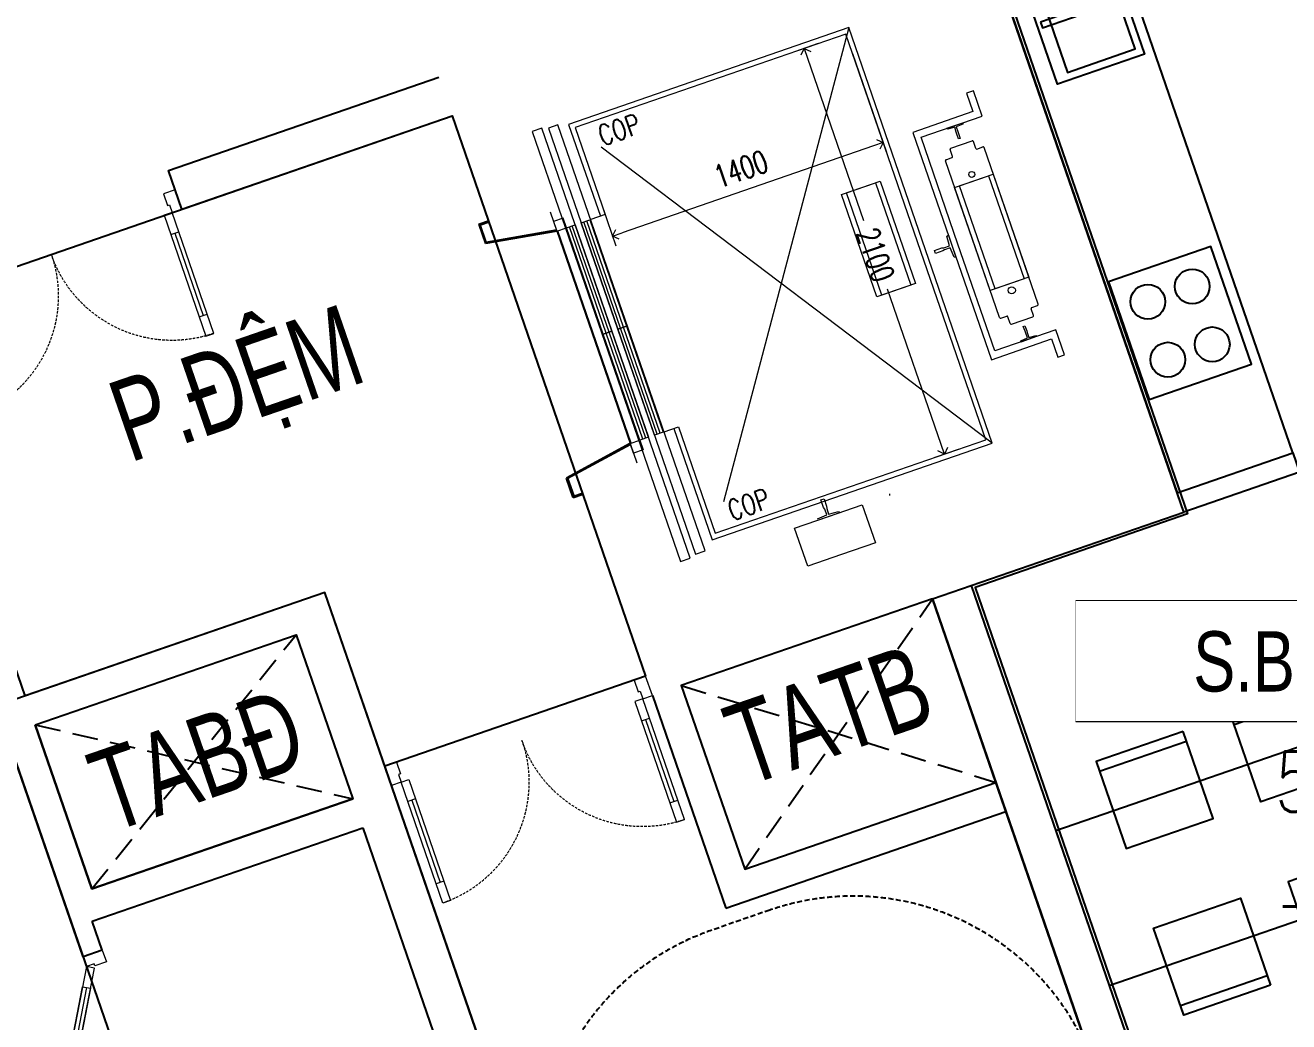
# Model space of a CAD drawing. Header units: millimetres. Extents: x -361702973 to 361248309, y -356458554 to 356543577.
# Drawn here: x -83358 to -77178, y 34175 to 39050 of the extents above; entities that cross this region are included whole.
import ezdxf
from ezdxf.enums import TextEntityAlignment as Align
from ezdxf.xclip import XClip

# ---------------------------------------------------------------- set-up
doc = ezdxf.new("R2010")
doc.units = ezdxf.units.MM
doc.header["$LTSCALE"] = 100
doc.header["$MEASUREMENT"] = 0
doc.header["$XCLIPFRAME"] = 0
doc.set_wipeout_variables(frame=1)
for name, pattern in [('Xref_ST_MBDV Cot vach 30.7.2022$0$ACAD_ISO02W100', [15, 12, -3]), ('Xref_ST_MBDV Cot vach 30.7.2022$0$HIDDEN', [0.375, 0.25, -0.125]), ('Xref_ST_MBDV Cot vach 30.7.2022$0$HIDDEN2', [0.1875, 0.125, -0.0625])]:
    doc.linetypes.add(name, pattern=pattern)
for name, color, linetype in [('A-ANNO-ROOM', 50, 'Continuous'), ('dien tich thong thuy', 3, 'Continuous'), ('IDEA - dim', 251, 'Continuous'), ('KT-Tuong', 1, 'Continuous'), ('truc ky thua', 50, 'Continuous'), ('Xref_ST_MBDV Cot vach 30.7.2022$0$IDEA - dim', 251, 'Continuous'), ('Xref_ST_MBDV Cot vach 30.7.2022$0$KT-Khuat', 9, 'Xref_ST_MBDV Cot vach 30.7.2022$0$HIDDEN'), ('Xref_ST_MBDV Cot vach 30.7.2022$0$KT-Net manh', 139, 'Continuous'), ('Xref_ST_MBDV Cot vach 30.7.2022$0$KT-Text', 7, 'Continuous')]:
    doc.layers.add(name, color=color, linetype=linetype)
for name, color, linetype, lineweight in [('KT-Chuviet', 255, 'Continuous', 15), ('KT-Net thay', 7, 'Continuous', 15), ('KT-Net truc', 18, 'Continuous', 15), ('Xref_ST_MBDV Cot vach 30.7.2022$0$CUA', 37, 'Continuous', 13), ('Xref_ST_MBDV Cot vach 30.7.2022$0$KT-Noi that', 36, 'Continuous', 9)]:
    doc.layers.add(name, color=color, linetype=linetype, lineweight=lineweight)
doc.styles.add('220126_HDN_HBA typical plan$0$211210_HDN_HBA_TYPICAL PLAN CORE OPT 1$0$HBA-Text', font='GOTHIC.TTF')
doc.styles.add('font unicode ccu', font='arial.ttf')
doc.styles.add('ROMANS', font='ROMANS.SHX')
doc.styles.add('Xref_ST_MBDV Cot vach 30.7.2022$0$Arial', font='arial.ttf', dxfattribs={"width": 0.7})
doc.styles.add('Xref_ST_MBDV Cot vach 30.7.2022$0$ROMANS', font='ROMANS.SHX')
doc.styles.add('Xref_ST_MBDV Cot vach 30.7.2022$0$xref.N.Cot vach tang N2$0$DIM', font='vnsimli.shx', dxfattribs={"width": 0.7})
doc.dimstyles.new('Xref_ST_MBDV Cot vach 30.7.2022$0$xref.N.Cot vach tang N2$0$CCU 1-100 A1', dxfattribs={"dimscale": 100, "dimtxt": 2.2, "dimasz": 1, "dimexe": 1, "dimexo": 0, "dimgap": 1, "dimtad": 1, "dimdec": 0, "dimdsep": 46, "dimtxsty": 'Xref_ST_MBDV Cot vach 30.7.2022$0$xref.N.Cot vach tang N2$0$DIM', "dimblk1": 'Xref_ST_MBDV Cot vach 30.7.2022$0$xref.N.Cot vach tang N2$0$_ARCHTICK', "dimblk2": 'Xref_ST_MBDV Cot vach 30.7.2022$0$xref.N.Cot vach tang N2$0$_ARCHTICK', "dimsah": 1, "dimcen": 0, "dimdle": 1, "dimclrd": 256, "dimclre": 256, "dimclrt": 31, "dimadec": 0, "dimazin": 0, "dimtfac": 1, "dimtdec": 0, "dimtix": 1, "dimtmove": 2, "dimatfit": 3, "dimldrblk": 'Xref_ST_MBDV Cot vach 30.7.2022$0$xref.N.Cot vach tang N2$0$_ARCHTICK', "dimfxl": 8, "dimtolj": 1, "dimarcsym": 0})

# ---------------------------------------------------------------- blocks, each defined once
blk = doc.blocks.new('Xref_ST_MBDV Cot vach 30.7.2022$0$xref.N.Cot vach tang N2$0$_Open90')
at = {"color": 0, "linetype": 'ByBlock', "lineweight": -2}
for p, q in [((0, 0), (-1, 0)), ((-0.5, 0.5), (0, 0)), ((0, 0), (-0.5, -0.5))]:
    blk.add_line(p, q, dxfattribs=at)
blk = doc.blocks.new('*D249')
at = {"layer": 'Defpoints', "color": 0, "transparency": 16777216}
for p in [(-79480.20019324173, 38959.86984611771, -6.460498627752944e-06), (-79547.42246095825, 38936.66148397399), (-78794.87373215363, 36974.8439939094, -3.229479425215231e-06)]:
    blk.add_point(p, dxfattribs=at)
at = {"layer": 'Xref_ST_MBDV Cot vach 30.7.2022$0$KT-Noi that', "color": 5, "transparency": 16777216}
for p, q in [((-79480.20019324173, 38959.86984611771), (-79594.68498129045, 38920.3441872663)), ((-79531.10516425053, 38889.39896364178), (-79256.97458016733, 38095.38862381635)), ((-78878.41329654833, 36998.89815210809), (-79140.57786365238, 37758.24931211323)), ((-78794.87373215363, 36974.8439939094), (-78909.35852017284, 36935.31833506817))]:
    blk.add_line(p, q, dxfattribs=at)
for p, xscale, yscale, zscale, rotation in [((-79547.42246095825, 38936.66148397399), 50, 50, 50, 109.0471379549027), ((-78862.09599984062, 36951.63563177588), 49.99999999999999, 49.99999999999999, 49.99999999999999, 289.0471379549027)]:
    blk.add_blockref('Xref_ST_MBDV Cot vach 30.7.2022$0$xref.N.Cot vach tang N2$0$_Open90', p, dxfattribs=dict(at, xscale=xscale, yscale=yscale, zscale=zscale, rotation=rotation))
at = {"layer": 'Xref_ST_MBDV Cot vach 30.7.2022$0$KT-Noi that', "color": 5, "transparency": 16777216, "insert": (-79198.77622192132, 37926.81896796082), "char_height": 110, "attachment_point": 5, "rotation": 289.0471379549027, "style": 'Xref_ST_MBDV Cot vach 30.7.2022$0$xref.N.Cot vach tang N2$0$DIM'}
blk.add_mtext('\\A1;2100', dxfattribs=at)
blk = doc.blocks.new('Xref_ST_MBDV Cot vach 30.7.2022$0$xref.N.Cot vach tang N2$0$_ARCHTICK')
at = {"color": 0, "linetype": 'ByBlock', "const_width": 0.15}
blk.add_lwpolyline([(-0.5, -0.5), (0.5, 0.5)], dxfattribs=at)
blk = doc.blocks.new('*D250')
at = {"layer": 'Defpoints', "color": 0, "transparency": 16777216}
for p in [(-79312.33449376532, 38912.03309177599, -3.229802354063227e-06), (-80554.09857953856, 38218.83618231645), (-80485.00138461062, 38018.69839975143)]:
    blk.add_point(p, dxfattribs=at)
at = {"layer": 'Xref_ST_MBDV Cot vach 30.7.2022$0$KT-Noi that', "color": 5, "transparency": 16777216}
for p, q in [((-79312.33449376532, 38912.03309177599), (-79145.33351859171, 38428.32018718861)), ((-79208.91333563058, 38459.26541081525), (-80437.73886427785, 38035.01569645756)), ((-80554.09857953856, 38218.83618231645), (-80468.68408790449, 37971.43587941868))]:
    blk.add_line(p, q, dxfattribs=at)
at = {"layer": 'Xref_ST_MBDV Cot vach 30.7.2022$0$KT-Noi that', "color": 5, "transparency": 16777216, "xscale": 50, "yscale": 50, "zscale": 50}
for p, rotation in [((-79161.65081529782, 38475.58270752137), 19.04713795298991), ((-80485.00138461062, 38018.69839975143), 199.0471379529899)]:
    blk.add_blockref('Xref_ST_MBDV Cot vach 30.7.2022$0$xref.N.Cot vach tang N2$0$_Open90', p, dxfattribs=dict(at, rotation=rotation))
at = {"layer": 'Xref_ST_MBDV Cot vach 30.7.2022$0$KT-Noi that', "color": 5, "transparency": 16777216, "insert": (-79857.59242303707, 38346.39184633519), "char_height": 110, "attachment_point": 5, "rotation": 19.047137952989896, "style": 'Xref_ST_MBDV Cot vach 30.7.2022$0$xref.N.Cot vach tang N2$0$DIM'}
blk.add_mtext('\\A1;1400', dxfattribs=at)
blk = doc.blocks.new('*U117')
for p, q in [((-1260.000000000004, 525.000000000002), (-1300.000000000004, 525.000000000002)), ((-1280.000000000004, 100.0000000000002), (-1280.000000000004, 525.000000000002)), ((-90.00000000000001, 525.0000000000018), (-50.00000000000001, 525.0000000000018)), ((-70, 100), (-70.00000000000001, 525.0000000000018)), ((-1260.000000000004, 100.0000000000002), (-1300.000000000004, 100.0000000000002)), ((-90, 100), (-50, 100))]:
    blk.add_line(p, q)
for points in [[(-1300.000000000004, 1.776356839400256e-13), (-1260.000000000004, 1.776356839400256e-13), (-1260.000000000004, 625.000000000002), (-1300.000000000004, 625.000000000002)], [(-50, 0), (-90, 0), (-90.00000000000001, 625.0000000000018), (-49.99999999999979, 625.0000000000018)], [(-1350.000000000004, -99.99999998255878), (-1290.000000000004, -99.99999998255875), (-1290.000000000004, -39.99999999999982), (-1300.000000000004, -39.99999999999982), (-1300.000000000004, 1.776356839400256e-13), (-1350.000000000004, 2.060573933704296e-13)], [(0, -99.99999998255892), (-60, -99.99999998255889), (-60, -40), (-50, -40), (-50, 0), (0, 0)]]:
    blk.add_lwpolyline(points, close=True)
at = {"linetype": 'Xref_ST_MBDV Cot vach 30.7.2022$0$HIDDEN2'}
for centre, radius, start, end in [((-1300.000000001013, -1.091216006443577e-09), 625.00000000124, 7.016709298534867e-15, 89.99996073224838), ((-49.99999999983451, -2.645705876602741e-10), 625.000000000419, 90.00003926775162, 180)]:
    blk.add_arc(centre, radius, start, end, dxfattribs=at)
blk = doc.blocks.new('*U147')
at = {"ltscale": 5}
blk.add_lwpolyline([(305, -530), (305, -1.13686837721616e-13), (-305, 0), (-305, -530)], close=True, dxfattribs=at)
for centre in [(-150, -150), (150, -150.0000000000001), (-150, -380), (150, -380)]:
    blk.add_circle(centre, 85, dxfattribs=at)
blk = doc.blocks.new('*U148')
at = {"ltscale": 5}
for points in [[(-300, -450), (300, -450), (300, 0), (-300, 0)], [(-15, -20), (15, -20), (15, -270), (-15, -270)], [(-261, -65), (261, -65), (261, -415), (-261, -415)]]:
    blk.add_lwpolyline(points, close=True, dxfattribs=at)
blk = doc.blocks.new('13')
at = {"color": 1}
blk.add_lwpolyline([(-3199.999999999622, 199.9999999996944), (-3199.999999999622, -1100.000000002045), (1.236912794411182e-09, -1100.000000002037)], dxfattribs=at)
at = {"layer": 'IDEA - dim'}
blk.add_lwpolyline([(-5270.000000000204, -4.634785000234842e-09), (-5269.999999999287, -1640.000000000902, 0.414213562373095), (-5209.999999998356, -1699.999999997184), (-4529.999999998341, -1699.999999999047, 0.414213562373095), (-4469.999999998341, -1640.000000000909), (-4469.999999999272, -2.735760062932968e-09)], format="xyb", close=True, dxfattribs=at)
for points in [[(-5526.36590612281, -746.6291622659046), (-5526.36590612281, -296.62916226589), (-5076.365906123276, -296.6291622640128), (-5076.365906123276, -746.6291622659046)], [(-5526.36590612281, -746.6291622659046), (-5526.36590612281, -296.62916226589), (-5476.365906123741, -296.6291622658973), (-5476.365906123276, -746.62916226776)], [(-4213.634093875735, -746.6291622658609), (-4213.6340938762, -296.6291622658609), (-4663.634093875269, -296.6291622640347), (-4663.634093874804, -746.6291622640056)], [(-4213.634093875735, -746.6291622658609), (-4213.6340938762, -296.6291622658609), (-4263.634093876215, -296.6291622658973), (-4263.634093875735, -746.6291622658973)], [(-5526.365906122344, -993.3708926280742), (-5526.365906122344, -1443.3708926299), (-5076.365906122344, -1443.370892628074), (-5076.36590612281, -993.3708926280742)], [(-4213.634093875728, -993.3708926280669), (-4213.634093875284, -1443.370892629966), (-4663.634093874338, -1443.370892628045), (-4663.634093874804, -993.3708926280378)], [(-4213.634093875728, -993.3708926280669), (-4213.634093875284, -1443.370892629966), (-4263.634093875262, -1443.370892629937), (-4263.634093875269, -993.3708926299369)], [(-3099.999999999614, -1100.000000003878), (-3099.999999999156, -1700.000000002037), (-3199.999999998676, -1700.000000002045), (-3199.999999999622, -1100.000000002045)], [(-169.9999999989668, -1100.000000002015), (-3099.999999999141, -1100.000000000175), (-3099.999999999156, -1700.000000002037), (-169.9999999989668, -1700.0000000039)]]:
    blk.add_lwpolyline(points, close=True, dxfattribs=at)
at = {"layer": 'KT-Tuong'}
blk.add_lwpolyline([(-3200.000000000917, -2.10275175049901e-09), (-6600.000000000364, -5.369656719267368e-09), (-6600, 199.9999999946667), (-3199.999999999622, 199.9999999996944)], dxfattribs=at)
at = {"layer": 'IDEA - dim', "extrusion": (0, 0, -1), "xscale": -0.9999999999999999, "zscale": -0.9999999999999999, "rotation": 180}
blk.add_blockref('*U147', (2319.999999998501, -1650.000000005777), dxfattribs=at)
at = {"layer": 'IDEA - dim', "xscale": -0.9999999999999998}
blk.add_blockref('*U148', (-719.9999999989595, -1200.000000002037), dxfattribs=at)
blk = doc.blocks.new('A$C418F5BC8')
at = {"layer": 'A-ANNO-ROOM', "insert": (648.1133449638728, 1090.790118377889), "char_height": 600, "attachment_point": 2, "rotation": 50.44882673977027, "style": '220126_HDN_HBA typical plan$0$211210_HDN_HBA_TYPICAL PLAN CORE OPT 1$0$HBA-Text'}
blk.add_mtext_dynamic_manual_height_columns('SL-S', width=722857412.8743668, gutter_width=9765.624999999996, heights=[0], dxfattribs=at)
blk = doc.blocks.new('A$C1AAC5519')
at = {"layer": 'A-ANNO-ROOM', "insert": (772.955269176513, 1216.574747113511), "char_height": 600, "attachment_point": 2, "rotation": 50.44882673977027, "style": '220126_HDN_HBA typical plan$0$211210_HDN_HBA_TYPICAL PLAN CORE OPT 1$0$HBA-Text'}
blk.add_mtext_dynamic_manual_height_columns('1-BR', width=722857412.8743668, gutter_width=9765.624999999996, heights=[0], dxfattribs=at)
blk = doc.blocks.new('A$C2A6C5140')
at = {"layer": 'A-ANNO-ROOM', "insert": (731.4497625969816, 1190.0169191678, 0.0003277973379295924), "char_height": 600, "attachment_point": 2, "rotation": 50.44882673977027, "style": '220126_HDN_HBA typical plan$0$211210_HDN_HBA_TYPICAL PLAN CORE OPT 1$0$HBA-Text'}
blk.add_mtext_dynamic_manual_height_columns('2-BR', width=722857412.8743668, gutter_width=9765.624999999996, heights=[0], dxfattribs=at)
blk = doc.blocks.new('A$C5388591E')
at = {"layer": 'A-ANNO-ROOM', "insert": (894.3001998505497, 842.1987865094561, 0.0004622000541105721), "char_height": 600, "attachment_point": 2, "rotation": 1.4064704596368105, "style": '220126_HDN_HBA typical plan$0$211210_HDN_HBA_TYPICAL PLAN CORE OPT 1$0$HBA-Text'}
blk.add_mtext_dynamic_manual_height_columns('3-BR', width=722857412.8743668, gutter_width=9765.624999999996, heights=[0], dxfattribs=at)
blk = doc.blocks.new('A$C21AF0CCA')
at = {"layer": 'A-ANNO-ROOM', "insert": (1197.56892258345, 814.6835720778872), "char_height": 600, "attachment_point": 2, "rotation": 0.10542954816276216, "style": '220126_HDN_HBA typical plan$0$211210_HDN_HBA_TYPICAL PLAN CORE OPT 1$0$HBA-Text'}
blk.add_mtext_dynamic_manual_height_columns('1-BR+', width=722857412.8743668, gutter_width=9765.624999999996, heights=[0], dxfattribs=at)
blk = doc.blocks.new('*U308')
blk.add_line((-146.6025403784438, -32.67949192431111), (-579.615242271595, -282.6794919248491))
for points in [[(-800.0000000010757, 99.99999998255906), (-740.0000000010757, 99.99999998255902), (-740.0000000010757, 40.00000000000009), (-750.0000000010757, 40.0000000000001), (-750.0000000010757, 1.012523398457337e-13), (-800.0000000010757, 8.70414851305317e-14)], [(2.66100453930543e-14, 99.99999998255892), (-59.99999999999997, 99.9999999825589), (-59.99999999999999, 40.00000000000001), (-49.99999999999999, 40.00000000000001), (-50, 1.4210854715202e-14), (0, 0)], [(-50, 1.4210854715202e-14), (-656.2177826500392, -350.0000000005377), (-676.2177826500392, -315.3589838491602), (-69.99999999999999, 34.64101615137771)], [(-136.6025403784438, -49.99999999999996), (-156.6025403784438, -15.35898384862251), (-589.615242271595, -265.3589838491602), (-569.615242271595, -300.0000000005377)]]:
    blk.add_lwpolyline(points, close=True)
at = {"linetype": 'Xref_ST_MBDV Cot vach 30.7.2022$0$HIDDEN'}
blk.add_arc((-50, 1.4210854715202e-14), 700.0000000010757, 180, 215.0495310735241, dxfattribs=at)
blk = doc.blocks.new('TAG CAO DO SAN')
at = {"layer": 'KT-Net thay', "flags": 128}
blk.add_lwpolyline([(1526701.778855525, -266095.2298759429), (1526701.778855525, -266566.6584041911), (1527644.63591202, -266566.6584041911), (1527644.63591202, -266095.2298759429)], close=True, dxfattribs=at)
blk.add_wipeout([(1526701.778855525, -266095.2298759429), (1527644.6359120198, -266095.2298759429), (1527644.6359120198, -266566.65840419114), (1526701.778855525, -266566.65840419114)]).dxf.layer = 'KT-Net thay'
for points in [[(1526701.778855525, -266330.9441400666), (1527644.63591202, -266330.9441400666)], [(1526701.778855525, -266566.6584041911), (1527644.63591202, -266566.6584041911)]]:
    blk.add_lwpolyline(points, dxfattribs=at)
at = {"layer": 'KT-Chuviet', "color": 31, "style": 'ROMANS', "width": 0.75}
blk.add_text('DTTT:', height=117.8571320618522, dxfattribs=at).set_placement((1526748.92170835, -266507.8139601254))
at = {"layer": 'KT-Chuviet', "color": 31, "style": 'font unicode ccu', "width": 0.75}
blk.add_attdef('TÊNPHÒNG', text='', height=117.85713, dxfattribs=at).set_placement((1527175.308820772, -266213.4467624734), align=Align.MIDDLE_CENTER)
at = {"layer": 'KT-Chuviet', "color": 31, "ltscale": 15, "style": 'ROMANS', "width": 0.75, "flags": 8}
blk.add_attdef('CAO-DO', (1527091.943339912, -266507.7298381611), '', height=117.8571320618522, dxfattribs=at)

msp = doc.modelspace()

# ---------------------------------------------------------------- linework, layer by layer
at = {"layer": 'Defpoints', "elevation": 4.469598132449163e-10}
for points in [[(-84011.02004496579, 37660.09295292766), (-81269.79386573145, 38606.49616192075), (-80323.39065672175, 35865.26998247628), (-81599.47870565241, 35424.70297141679), (-81893.19004641564, 36275.4283375355), (-83358.32817668299, 35769.5921396309)], [(-79838.93986486463, 34921.70894572797), (-78610.11433622151, 35345.95866010894), (-78920.14297362947, 36243.94654635471), (-80148.96850227259, 35819.69683197376)], [(-83309.3762865641, 35627.80457865002), (-82033.28823763877, 36068.37158972063), (-81755.89419361588, 35264.90874405616), (-83031.98224254121, 34824.3417329856)]]:
    msp.add_lwpolyline(points, close=True, dxfattribs=at)
at = {"layer": 'dien tich thong thuy', "elevation": 1.548779766640648e-10}
msp.add_lwpolyline([(-73003.4279185122, 37154.7061657037), (-73737.70627031452, 39281.51958066844), (-73846.41006708196, 39243.98979824223), (-74445.25485621826, 40978.52429444624), (-77058.87223061608, 40076.17778658196), (-77975.76512506163, 39759.622230455), (-78661.07167011015, 39523.02142812963), (-77672.2434900597, 36658.91269702215), (-78712.01894714273, 36299.93216610809), (-77612.29070120328, 33114.60502577415), (-77423.20255302126, 33179.68563014255), (-76509.41457057533, 30533.00630185024), (-74009.22711623827, 31396.19134208271), (-73886.34456337149, 31438.61631351093), (-71433.41975811103, 32285.48401259984), (-72836.77762704394, 36350.26453867387), (-72728.01160180541, 36387.6140735937), (-72993.97541444705, 37157.96962504456)], close=True, dxfattribs=at)
at = {"layer": 'truc ky thua', "elevation": 4.469598132449163e-10}
msp.add_lwpolyline([(-81893.19004641564, 36275.42833753551), (-83500.11573768144, 35720.64024953011), (-82031.55903463287, 31467.01342156364), (-82898.60169750225, 31220.56460107272), (-81935.9434442842, 28432.2562142218), (-79474.2198523858, 29281.95987044426)], close=True, dxfattribs=at)
at = {"layer": 'Xref_ST_MBDV Cot vach 30.7.2022$0$IDEA - dim', "color": 1}
for p, q in [((-82593.14443499196, 38149.61185413928), (-81269.79386573145, 38606.49616192075)), ((-82033.28823762675, 36068.37158970957), (-81755.89419361591, 35264.90874405616)), ((-80290.75606326942, 35770.74494188305), (-79931.77553574141, 34730.96949461129)), ((-83309.37628656719, 35627.80457864897), (-83031.98224254185, 34824.34173298135)), ((-83031.98224255067, 34824.3417329783), (-81755.89419361591, 35264.90874405616)), ((-79931.77553574141, 34730.96949461129), (-78561.16244610181, 35204.1710990961)), ((-83030.29287276254, 34666.2368752739), (-81706.94230349705, 35123.12118305804)), ((-81706.94230349912, 35123.12118305833), (-80646.31801829027, 32051.0573633259)), ((-82981.34098259959, 34524.44931415131), (-83030.29287276065, 34666.2368752741))]:
    msp.add_line(p, q, dxfattribs=at)
at = {"layer": 'Xref_ST_MBDV Cot vach 30.7.2022$0$IDEA - dim', "color": 1, "elevation": 4.469598132449163e-10}
for points in [[(-82593.14443499196, 38149.61185413928), (-82658.41362180057, 38338.66193541998), (-81335.06305253124, 38795.54624317019)], [(-82981.34098260163, 34524.4493141516), (-83075.86602326413, 34491.8147207406), (-84218.07679275432, 37800.19114412987), (-83934.5016707858, 37898.09492435693), (-83869.23248396767, 37709.04484304864)], [(-78731.09289229891, 36309.21573318061), (-77621.51671627251, 33095.3643506011)], [(-79732.54940199439, 29404.35622276348), (-82001.15037781274, 28621.12598089149), (-81935.88119099519, 28432.07589959059), (-76831.52899521179, 30194.34394383695), (-76896.798182036, 30383.39402516856), (-79543.49932065708, 29469.62540959261), (-81893.19004641566, 36275.4283375355), (-83358.32817668299, 35769.59213963084)], [(-78920.14297362947, 36243.94654635471), (-76896.79818204674, 30383.39402516535)], [(-83309.3762865641, 35627.80457865002), (-82033.28823762518, 36068.37158971009)], [(-80148.96850227343, 35819.69683200234), (-79838.93986486469, 34921.70894572797), (-78610.11433621959, 35345.95866009509)]]:
    msp.add_lwpolyline(points, dxfattribs=at)
at = {"layer": 'Xref_ST_MBDV Cot vach 30.7.2022$0$KT-Khuat', "linetype": 'Xref_ST_MBDV Cot vach 30.7.2022$0$HIDDEN', "ltscale": 5}
for p, q in [((-79838.93986486466, 34921.70894572797), (-78920.14297362947, 36243.94654635471)), ((-83031.98224255067, 34824.3417329783), (-82033.28823763877, 36068.37158972063)), ((-80148.9685022734, 35819.69683200234), (-78610.11433621959, 35345.95866009509)), ((-83309.37628656719, 35627.80457864891), (-81755.89419361591, 35264.90874405616))]:
    msp.add_line(p, q, dxfattribs=at)
at = {"layer": 'Xref_ST_MBDV Cot vach 30.7.2022$0$KT-Net manh'}
for p, q in [((-81139.86045284543, 38076.93659551637), (-81107.28894763716, 37982.59428779533)), ((-80757.77658981853, 38042.72465741521), (-81107.28894763716, 37982.59428779533)), ((-80759.46260469884, 38047.60814479613), (-81103.82432332815, 37987.8802812229)), ((-80398.79606225208, 37002.94921010549), (-80710.95898908516, 36834.63742581938)), ((-80397.11004737174, 36998.06572272457), (-80704.97110932771, 36832.6148917333)), ((-80678.38748387678, 36740.29511809835), (-80710.95898908516, 36834.63742581938))]:
    msp.add_line(p, q, dxfattribs=at)
at = {"layer": 'Xref_ST_MBDV Cot vach 30.7.2022$0$KT-Net manh', "elevation": 4.469598132449163e-10}
for points in [[(-81139.86045284543, 38076.93659551637), (-81092.59793251313, 38093.25389222396)], [(-81103.82432332815, 37987.8802812229), (-81133.50247114146, 38073.84207315391), (-81090.96620284239, 38088.52764019076)], [(-80704.97110932771, 36832.6148917333), (-80675.29296151432, 36746.65309980235), (-80632.75669321525, 36761.33866683915)], [(-80678.38748387678, 36740.29511809835), (-80631.12496354448, 36756.61241480595)]]:
    msp.add_lwpolyline(points, dxfattribs=at)
at = {"layer": 'Xref_ST_MBDV Cot vach 30.7.2022$0$KT-Net manh', "linetype": 'Xref_ST_MBDV Cot vach 30.7.2022$0$HIDDEN', "elevation": 9.431659859240622e-08}
msp.add_lwpolyline([(-78127.1223536855, 33946.98805825657, 0.4141313066799707), (-79716.35522074433, 34720.70929689382), (-80000.45552246112, 34622.62419934091, 0.4141313427087546), (-80773.82349231857, 33033.21944270955, 1.000029217103996)], format="xyb", dxfattribs=at)
at = {"layer": 'Xref_ST_MBDV Cot vach 30.7.2022$0$KT-Noi that', "linetype": 'Continuous', "ltscale": 2}
for p, q in [((-79329.49647536658, 39038.34804096064, -3.229802354063273e-06), (-80700.10956500782, 38565.14643645784, -3.233703621350467e-06)), ((-79344.96908717931, 39006.55813244093, -3.229802354063273e-06), (-80668.31965648811, 38549.67382464508, -3.229802354063273e-06)), ((-78659.64262548485, 37021.53227847625), (-79344.96908717931, 39006.55813244093, -3.229802354063227e-06)), ((-78627.85271696514, 37006.05966666355), (-79329.49647536658, 39038.34804096064, -3.229802354063227e-06)), ((-78849.8688362581, 38546.17637213381), (-78771.88567770954, 38573.09991170038)), ((-78771.88567770954, 38573.09991170038), (-78772.29072812133, 38566.61254442515)), ((-80831.15076622521, 38546.35272518438), (-80878.41328655765, 38530.03542847736)), ((-80878.41328655765, 38530.03542847736), (-80152.29358309618, 36426.85327368308)), ((-80105.03106276374, 36443.1705703901), (-80831.15076622521, 38546.35272518438)), ((-80700.10956500782, 38565.14643645784, -3.409260649278093e-06), (-80545.09524629079, 38116.15249329802)), ((-80668.31965648811, 38549.67382464508, -3.229802354063273e-06), (-80521.46398612458, 38124.3111416515)), ((-78845.54763463663, 38541.32073452932), (-78849.8688362581, 38546.17637213381)), ((-78811.7459093488, 38550.66329132955), (-78845.54763463663, 38541.32073452932)), ((-78803.70148207224, 38527.36286880568), (-78811.7459093488, 38550.66329132955)), ((-78772.29072812133, 38566.61254442515), (-78804.65653129894, 38553.11088583563)), ((-78804.65653129894, 38553.11088583563), (-78796.61210402238, 38529.8104633117)), ((-78801.14696053584, 38517.66560528855), (-78803.70148207224, 38527.36286880568)), ((-78792.85777380868, 38493.65624495971), (-78801.14696053584, 38517.66560528855)), ((-78796.61210402238, 38529.8104633117), (-78793.11233207933, 38520.43954572876)), ((-78793.11233207933, 38520.43954572876), (-78784.35052014884, 38496.59335836695)), ((-78830.93439328627, 38447.99898807154), (-78726.21577223719, 38484.15289604219)), ((-78784.35052014884, 38496.59335836695), (-78792.85777380868, 38493.65624495971)), ((-78708.6475513503, 38447.38710035701), (-78720.35625629863, 38481.30098423272)), ((-78702.78803541203, 38444.53518854771), (-78673.68944584753, 38454.58142214388)), ((-78403.11996517179, 37685.00568980604), (-78667.82992990944, 38451.72951033464)), ((-78592.1700465015, 37619.7365029777), (-78856.88001123935, 38386.46032350688)), ((-78854.02809943032, 38392.31983944462), (-78824.92951195632, 38402.36607231901)), ((-78822.07760014714, 38408.2255882571), (-78833.7863050956, 38442.13947213322)), ((-78811.98577400114, 38256.42561959979), (-78622.93569267134, 38321.69480642784)), ((-78622.93569267134, 38321.69480642784), (-78448.66696384057, 37816.93108927718)), ((-79365.04868741441, 38222.05395166387), (-79175.99860608458, 38287.32313849186)), ((-79341.41742724818, 38230.21260001734), (-79199.62986625082, 38279.16449013833)), ((-79199.62986625082, 38279.16449013833), (-79026.66652115661, 37778.18177461429)), ((-79175.99860608458, 38287.32313849186), (-79003.03526099041, 37786.34042296783)), ((-78788.35451383493, 38264.58426795332), (-78646.56695283754, 38313.5361580743)), ((-78614.08578500416, 37759.82055080266), (-78788.35451383493, 38264.58426795332)), ((-78646.56695283754, 38313.5361580743), (-78472.29822400681, 37808.7724409237)), ((-79192.08534232024, 37721.07123613983), (-79365.04868741441, 38222.05395166387)), ((-79168.454082154, 37729.22988449331), (-79341.41742724818, 38230.21260001734)), ((-78637.7170451704, 37751.66190244918), (-78811.98577400114, 38256.42561959979)), ((-80790.41118321952, 38137.24969808458), (-80366.16146885161, 36908.42416943584)), ((-80726.83136618056, 38106.30447445883), (-80774.09388651303, 38089.98717775187)), ((-80774.09388651303, 38089.98717775187), (-80757.77658980602, 38042.7246574194)), ((-80710.51406947357, 38059.04195412641), (-80726.83136618056, 38106.30447445883)), ((-80521.46398612458, 38124.3111416515), (-80592.35776662329, 38099.83519659101)), ((-80757.77658980602, 38042.7246574194), (-80710.51406947357, 38059.04195412641)), ((-80394.06980819965, 37004.58094047321), (-80753.05033575362, 38044.35638778724)), ((-78849.45055894775, 38018.68281762904), (-78842.70442052992, 38023.65671111879)), ((-78837.07743683443, 37970.58753876333), (-78849.45055894775, 38018.68281762904)), ((-78842.70442052992, 38023.65671111879), (-78805.50098403796, 37915.89816476082)), ((-78910.84075594883, 37948.29465305453), (-78874.92124049616, 37960.69579855187)), ((-78874.92124049616, 37960.69579855187), (-78864.48969862724, 37961.12350667329)), ((-78861.22623928584, 37951.67100260677), (-78869.69970554992, 37945.57179204546)), ((-78864.48969862724, 37961.12350667329), (-78837.07743683443, 37970.58753876333)), ((-78833.81397749303, 37961.13503469687), (-78861.22623928584, 37951.67100260677)), ((-78813.87885212651, 37915.65052330427), (-78833.81397749303, 37961.13503469687)), ((-78905.61922100259, 37933.17064654818), (-78910.84075594883, 37948.29465305453)), ((-78869.69970554992, 37945.57179204546), (-78905.61922100259, 37933.17064654818)), ((-78805.50098403796, 37915.89816476082), (-78813.87885212651, 37915.65052330427)), ((-79003.03526099041, 37786.34042296783), (-79192.08534232024, 37721.07123613983)), ((-79026.66652115661, 37778.18177461429), (-79168.454082154, 37729.22988449331)), ((-78448.66696384057, 37816.93108927718), (-78637.7170451704, 37751.66190244918)), ((-78472.29822400681, 37808.7724409237), (-78614.08578500416, 37759.82055080266)), ((-78426.38906000642, 37629.83454205244), (-78437.92237835456, 37663.24042433294)), ((-78435.0704665452, 37669.09994027138), (-78405.97187698135, 37679.14617386725)), ((-78586.31053056323, 37616.8845911684), (-78557.21194309008, 37626.9308240425)), ((-78539.81910880315, 37590.67302995225), (-78551.3524271514, 37624.07891223303)), ((-78533.95959286502, 37587.82111814307), (-78429.24097181598, 37623.97502611371)), ((-78476.3022176929, 37576.76335051007), (-78467.79496403303, 37579.70046391731)), ((-78467.79496403303, 37579.70046391731), (-78459.5057773059, 37555.69110358847)), ((-78410.78390158364, 37527.18033674316), (-78488.7670601322, 37500.25679717658)), ((-78488.36200972041, 37506.74416445187), (-78455.9962065428, 37520.24582304133)), ((-78467.54040576241, 37552.9171631482), (-78476.3022176929, 37576.76335051007)), ((-78464.04063381936, 37543.54624556532), (-78467.54040576241, 37552.9171631482)), ((-78455.9962065428, 37520.24582304133), (-78464.04063381936, 37543.54624556532)), ((-78459.5057773059, 37555.69110358847), (-78456.9512557695, 37545.99384007134)), ((-78456.9512557695, 37545.99384007134), (-78448.90682849294, 37522.69341754742)), ((-78448.90682849294, 37522.69341754742), (-78415.1051032051, 37532.0359743477)), ((-78415.1051032051, 37532.0359743477), (-78410.78390158364, 37527.18033674316)), ((-78488.7670601322, 37500.25679717658), (-78488.36200972041, 37506.74416445187)), ((-80233.37723906929, 37060.05974927699), (-80162.48345857061, 37084.53569433748)), ((-80186.11471873682, 37076.377045984, 2.981109825730217e-08), (-79998.46580660634, 36532.85806216075, 2.981109825730217e-08)), ((-80162.48345857061, 37084.53569433748), (-79982.99319479364, 36564.64797068047)), ((-80398.79606225205, 37002.94921010538), (-80351.53354191958, 37019.26650681239)), ((-80382.47876554503, 36955.68668977291), (-80398.79606225205, 37002.94921010538)), ((-80335.21624521259, 36972.00398647992), (-80382.47876554503, 36955.68668977291)), ((-80351.53354191958, 37019.26650681239), (-80335.21624521259, 36972.00398647992)), ((-79998.46580660634, 36532.85806216075, 2.981109825732928e-08), (-78627.85271696514, 37006.05966666355)), ((-79982.99319479364, 36564.64797068047), (-78659.64262548485, 37021.53227847625)), ((-79465.77228536643, 36727.34871085364), (-79450.64827886006, 36732.57024579987)), ((-79453.37113986912, 36691.429195401), (-79465.77228536643, 36727.34871085364)), ((-79450.64827886006, 36732.57024579987), (-79438.24713336275, 36696.65073034723)), ((-79128.57586466041, 36749.61019919164), (-79128.8235061169, 36757.98806728018)), ((-79483.29240861029, 36635.60834197755), (-79437.80789721772, 36655.54346734411)), ((-79375.2862207958, 36664.43391038096), (-79483.0447671538, 36627.23047388901)), ((-79447.27192930778, 36682.95572913691), (-79453.37113986912, 36691.429195401)), ((-79437.80789721772, 36655.54346734411), (-79447.27192930778, 36682.95572913691)), ((-79438.24713336275, 36696.65073034723), (-79437.8194252413, 36686.21918847834)), ((-79437.8194252413, 36686.21918847834), (-79428.35539315123, 36658.80692668547)), ((-79428.35539315123, 36658.80692668547), (-79380.26011428554, 36671.18004879882)), ((-79380.26011428554, 36671.18004879882), (-79375.2862207958, 36664.43391038096)), ((-80152.29358309618, 36426.85327368308), (-80105.03106276374, 36443.1705703901))]:
    msp.add_line(p, q, dxfattribs=at)
at = {"layer": 'Xref_ST_MBDV Cot vach 30.7.2022$0$KT-Noi that', "linetype": 'Xref_ST_MBDV Cot vach 30.7.2022$0$ACAD_ISO02W100', "ltscale": 2}
for p, q in [((-79329.49647536658, 39038.34804096064, -3.229802354063227e-06), (-79982.99319479364, 36564.64797068047)), ((-78627.85271696514, 37006.05966666355), (-80668.31965648811, 38549.67382464508, -3.229802354063227e-06))]:
    msp.add_line(p, q, dxfattribs=at)
at = {"layer": 'Xref_ST_MBDV Cot vach 30.7.2022$0$KT-Noi that', "linetype": 'Continuous', "ltscale": 2, "elevation": 4.469598132449163e-10}
for points in [[(-78824.10270228394, 37969.7774379398), (-78632.12970652609, 37413.73388622844), (-78338.1568300582, 37515.22747174601), (-78307.15396631492, 37425.42868311433), (-78274.07020208219, 37436.85079080923), (-78316.49517352038, 37559.73334367361), (-78615.1943020215, 37456.60802848535), (-78795.74519008445, 37979.56781596402), (-78976.2960781474, 38502.52760344258), (-78677.59694964628, 38605.65291863089), (-78720.0219210845, 38728.53547149527), (-78753.10568531722, 38717.11336380037), (-78722.1028215739, 38627.31457516868), (-79016.0756980418, 38525.82098965117), (-78824.10270228394, 37969.7774379398)], [(-80032.6744895732, 36478.73074918779), (-80752.26727435188, 38563.00789584909), (-80799.52979468432, 38546.69059914208), (-80079.93700990567, 36462.41345248077)], [(-80710.51406947357, 38059.04195412641), (-80667.9777991552, 38073.72752185984), (-80488.48753537823, 37553.83979820283), (-80531.02380569658, 37539.1542304694)], [(-80639.62028695573, 38083.517899884), (-80597.08401865652, 38098.20346692033), (-80417.59375487952, 37578.31574326332), (-80460.13002317873, 37563.63017622699)], [(-80531.02380569658, 37539.1542304694), (-80488.48753537823, 37553.83979820283), (-80308.99727160123, 37033.95207454581), (-80351.53354191958, 37019.26650681239)], [(-80460.13002317873, 37563.63017622699), (-80417.59375487952, 37578.31574326332), (-80238.10349110255, 37058.4280196063), (-80280.63975940173, 37043.74245256998)], [(-79429.16549397478, 36645.83219213501), (-79263.74667281119, 36702.94273060947), (-79199.78286971975, 36517.67365090628), (-79365.20169088335, 36460.56311243176), (-79530.62051204694, 36403.4525739573), (-79594.58431513837, 36588.7216536605), (-79429.16549397478, 36645.83219213501)]]:
    msp.add_lwpolyline(points, close=True, dxfattribs=at)
for points in [[(-80445.95126707901, 37568.5253652391), (-80625.44153085598, 38088.41308889611)], [(-80431.77251097927, 37573.42055425121), (-80611.26277475627, 38093.30827790822)], [(-80516.84504757769, 37544.04942017861), (-80696.33531135469, 38063.93714383562)], [(-80502.66629147794, 37548.94460919072), (-80682.15655525494, 38068.83233284773)], [(-80337.35478380069, 37024.16169652159), (-80516.84504757769, 37544.04942017861)], [(-80323.17602770095, 37029.0568855337), (-80502.66629147794, 37548.94460919072)], [(-80266.46100330201, 37048.63764158209), (-80445.95126707901, 37568.5253652391)], [(-80252.28224720227, 37053.53283059419), (-80431.77251097927, 37573.42055425121)]]:
    msp.add_lwpolyline(points, dxfattribs=at)
at = {"layer": 'Xref_ST_MBDV Cot vach 30.7.2022$0$KT-Noi that', "linetype": 'Continuous', "ltscale": 2}
for centre, radius in [((-78728.23014916285, 38320.25347643325), 14.5), ((-78532.42258867886, 37753.10323244377), 17.5)]:
    msp.add_circle(centre, radius, dxfattribs=at)
for centre, radius, start, end in [((-78829.43059122178, 38443.64327419773), 4.607999999978259, 109.0471379531564, 199.0471379544676), ((-78724.71197017262, 38479.7971821682), 4.608000000157357, 19.04713795446759, 109.0471379531564), ((-78704.29183747651, 38448.89090242147), 4.607999999930221, 199.0471379544676, 289.0471379531564), ((-78672.18564378307, 38450.22570827024), 4.607999999791003, 19.04713795446759, 109.0471379531564), ((-78852.52429736595, 38387.96412557122), 4.607999999520398, 109.0471379531564, 199.0471379544676), ((-78826.43331402077, 38406.72178619265), 4.60799999979095, 289.0471379531564, 19.04713795446759), ((-78433.56666448066, 37664.74422639745), 4.608000000069675, 109.0471379531564, 199.0471379544676), ((-78407.47567904595, 37683.50188774141), 4.608000000340305, 289.0471379531564, 19.04713795446759), ((-78587.81433262772, 37621.24030504216), 4.607999999934203, 199.0471379544676, 289.0471379531564), ((-78555.70814102548, 37622.5751101684), 4.608000000253028, 19.04713795446759, 109.0471379531564), ((-78535.46339492948, 37592.1768320167), 4.607999999838648, 199.0471379544676, 289.0471379531564), ((-78430.74477388058, 37628.33073998781), 4.608000000340515, 289.0471379531564, 19.04713795446759)]:
    msp.add_arc(centre, radius, start, end, dxfattribs=at)

# ---------------------------------------------------------------- block references
at = {"layer": 'A-ANNO-ROOM'}
for p in [(-193366.6029767873, 192837.9996409905, 5.460855537377236e-05), (-194725.1126339572, 187914.7636662904, 5.460855537377236e-05), (-204628.500881133, 156603.4286092457, 5.461079910308954e-05), (-263479.6090599558, 50485.12915140932, 5.460850030168077e-05), (-269121.1781233152, 49296.5544193383, 5.460850030168077e-05), (-249390.2929153891, 45734.43883928895, 5.460850030168077e-05), (-231828.0778406897, 44407.82273046864, 5.460832008522107e-05), (-260545.3674363113, 42210.52099001262, 5.460850030168077e-05), (-266005.9544405445, 40714.37009385967, 5.460850030168077e-05), (-231175.8712175231, 40645.45605562796, 5.460850030168077e-05), (-228303.7210763374, 35687.765146195, 5.460832008522128e-05)]:
    msp.add_blockref('A$C21AF0CCA', p, dxfattribs=at)
at = {"layer": 'dien tich thong thuy'}
for name, p, rotation in [('A$C2A6C5140', (-235738.0721845079, 62244.32288491951, 3.214423980650787e-05), 310.9576437198666), ('A$C2A6C5140', (-226971.972951604, 58672.53392838872, 1.895367564819208e-05), 310.9576437198666), ('A$C2A6C5140', (-182858.1837168724, 33888.05154022964, 0.000178988243818107), 310.9576437198666), ('A$C2A6C5140', (-180585.3237963979, 23151.33387848926, 0.000178988243818107), 310.9576437198666), ('A$C2A6C5140', (-203396.9752949114, 23120.58807031136, 0.0001030398263186841), 310.9576437198666), ('A$C2A6C5140', (-196571.0380073554, 22922.69606213347, 0.000178988243818107), 310.9576437198666), ('A$C418F5BC8', (-247792.2532073302, 59981.48598654423, -1.001597833679712e-05), 309.6632197063607), ('A$C418F5BC8', (-251962.2979944813, 57974.75306764379, -1.001597833679712e-05), 309.6632197063607), ('A$C418F5BC8', (-255726.2573242666, 56926.2422651329, -1.001597833679712e-05), 309.6632197063607), ('A$C418F5BC8', (-259675.3290057395, 55322.63898630807, -1.001597833679712e-05), 309.6632197063607), ('A$C1AAC5519', (-244712.9849651629, 48430.23954045825, 0.0003723829774320968), 309.6566028083925), ('A$C1AAC5519', (-223357.5065853495, 48059.78935259463, 0.0005547181599990354), 309.6566028083925), ('A$C1AAC5519', (-221487.8086388012, 45005.57789840109, 0.0003723828570649432), 309.6566028083925), ('A$C418F5BC8', (-197487.0809651244, 33411.4671110799, -1.001597833679712e-05), 309.6632197063607), ('A$C418F5BC8', (-193448.7475272998, 33349.36583146098, -1.001597833679712e-05), 309.6632197063607), ('A$C418F5BC8', (-201711.797739714, 33256.21495891846, -1.001597833679712e-05), 309.6632197063607), ('A$C418F5BC8', (-206278.2197520126, 33163.06303948996, -1.001597833679712e-05), 309.6632197063607), ('A$C1AAC5519', (-271599.8972878471, 39640.33326624559, 0.0003723828655667127), 309.6566028083925), ('A$C418F5BC8', (-226889.0124284044, 31090.29572592763, -1.001597833679712e-05), 309.6632197063607), ('A$C1AAC5519', (-217339.68294671, 23702.2762728755, -0.3423708923741385), 309.6566028083925), ('A$C1AAC5519', (-211634.5547104646, 23442.24319922904, 0.0003723828655667127), 309.6566028083925), ('A$C1AAC5519', (-187964.0545017801, 23164.08220845302, 0.0003723828655667127), 309.6566028083925)]:
    msp.add_blockref(name, p, dxfattribs=dict(at, rotation=rotation))
for name, p in [('A$C418F5BC8', (-197463.7292652081, 182913.4540568058, 9.919419487628366e-05)), ('A$C418F5BC8', (-200258.9907205751, 179138.6891211519, 4.458552763712727e-05)), ('A$C2A6C5140', (-188160.0390614129, 177105.642765429, 9.919419487628366e-05)), ('A$C418F5BC8', (-200994.9430359419, 174771.894767079, 4.458552763712727e-05)), ('A$C2A6C5140', (-234759.4766391878, 172444.9136382493, 4.458552763712727e-05)), ('A$C418F5BC8', (-200719.9128290097, 170423.8323274105, 4.458552763712727e-05)), ('A$C2A6C5140', (-190797.8283776039, 169517.5067573905, 9.919419487628366e-05)), ('A$C1AAC5519', (-230167.9898228928, 167012.0323451896, 0.0003723828655667197)), ('A$C418F5BC8', (-202290.0123814641, 165833.5958576689, 9.919419487628366e-05)), ('A$C1AAC5519', (-241412.7857485664, 165333.8017953324, 0.0003723828655667197)), ('A$C418F5BC8', (-226321.6487100684, 164849.0004456656, 4.458552763712727e-05)), ('A$C418F5BC8', (-223174.4637594427, 162010.1787619262, 0.05488942016446244)), ('A$C418F5BC8', (-203583.8919471729, 161846.927602817, 4.458552763712727e-05)), ('A$C418F5BC8', (-244807.1773967599, 161329.3218979316, 0.05488941081008353)), ('A$C2A6C5140', (-193344.5366901597, 160504.8948145737, 9.919419487628366e-05)), ('A$C418F5BC8', (-219934.1653648383, 159334.2093209107, 0.05488940151768119)), ('A$C1AAC5519', (-248428.8589248053, 157037.2006521042, 0.0003723828655667197)), ('A$C1AAC5519', (-252286.3459864925, 152336.1708680308, 0.02738517669695963)), ('A$C2A6C5140', (-195752.5445711951, 151816.0180695198, 4.458552763712727e-05)), ('A$C418F5BC8', (-228142.1604593961, 149140.0456224125, 0.05488939420954132)), ('A$C1AAC5519', (-255923.8224010994, 147682.0149176453, 0.0004269909932618908)), ('A$C418F5BC8', (-224737.6489350568, 146340.2200414557, 0.05488939420954583)), ('A$C2A6C5140', (-198038.3940573054, 144980.9671920894, 4.458552763712727e-05)), ('A$C418F5BC8', (-221724.5828443308, 144236.942033412, 4.458552763895914e-05)), ('A$C1AAC5519', (-260576.8913636276, 142107.7025675907, 0.027822102169103)), ('A$C418F5BC8', (-245667.6157152384, 140788.472051876, 9.916924510345083e-05)), ('A$C418F5BC8', (-263605.4986913943, 138503.2694156115, 0.05488941081008353)), ('A$C2A6C5140', (-199977.0465312221, 137220.1243192966, 9.919419487628366e-05)), ('A$C418F5BC8', (-247616.0924330471, 136995.8708936881, 4.458552763712727e-05)), ('A$C418F5BC8', (-266636.7078710849, 135433.6128811316, 4.458552763712727e-05)), ('A$C1AAC5519', (-268569.1861684484, 131058.0044733415, 0.0003723828655667197)), ('A$C418F5BC8', (-252583.1748971227, 130659.4905633791, 9.92039971646407e-05)), ('A$C418F5BC8', (-256446.2619547517, 127486.843743643, 4.458552763712727e-05)), ('A$C418F5BC8', (-258902.9768848096, 124459.8911733059, 0.05488941081005369)), ('A$C2A6C5140', (-265461.1614808204, 122023.7036381988, 0.02705737929207316)), ('A$C5388591E', (-193808.7999730141, 199941.1790572023, 4.458570785358675e-05)), ('A$C5388591E', (-210573.5526519337, 135718.1497136029, 9.91946273371655e-05)), ('A$C5388591E', (-276921.94039411, 49051.50231821807, -1.001579812033762e-05)), ('A$C5388591E', (-224277.5649896398, 23412.81915787171, 4.458552763712727e-05))]:
    msp.add_blockref(name, p, dxfattribs=at)
at = {"layer": 'IDEA - dim', "rotation": 109.0471379536515}
msp.add_blockref('13', (-79775.39987110771, 39334.01703688089), dxfattribs=at)
at = {"layer": 'Xref_ST_MBDV Cot vach 30.7.2022$0$CUA', "xscale": -1}
for name, p, rotation in [('*U117', (-82593.14443498384, 38149.61185411588), 199.0471379530761), ('*U117', (-80290.75606326057, 35770.74494184609), 199.0471379530761), ('*U308', (-83075.86602324592, 34491.8147207459), 289.0471379551669)]:
    msp.add_blockref(name, p, dxfattribs=dict(at, rotation=rotation))

# ---------------------------------------------------------------- texts
at = {"layer": 'Xref_ST_MBDV Cot vach 30.7.2022$0$KT-Noi that', "linetype": 'Continuous', "ltscale": 2, "style": 'Xref_ST_MBDV Cot vach 30.7.2022$0$ROMANS', "width": 0.75}
for p in [(-80453.16190042708, 38539.32297894117, -3.229802354063227e-06), (-79820.05078819502, 36705.53719004043)]:
    msp.add_text('COP', height=100, rotation=19.0471379538765, dxfattribs=at).set_placement(p, align=Align.MIDDLE)
at = {"layer": 'Xref_ST_MBDV Cot vach 30.7.2022$0$KT-Text', "extrusion": (-7.739907763181748e-08, -2.607391052886701e-08, 0.9999999999999968), "style": 'Xref_ST_MBDV Cot vach 30.7.2022$0$Arial', "width": 0.7}
for s, p in [('P.ĐỆM', (-82261.83108316323, 37110.99805579709, 0.005380321992410142)), ('TATB', (-79363.09634190662, 35486.94728998291, 0.005198307951499746)), ('TABĐ', (-82452.3415719052, 35266.72773885271, 0.005443154667752984))]:
    msp.add_text(s, height=400, rotation=19.04713795363252, dxfattribs=at).set_placement(p, align=Align.CENTER)

# ---------------------------------------------------------------- dimensions: what is measured, and where the dimension line sits
at = {"layer": 'Xref_ST_MBDV Cot vach 30.7.2022$0$KT-Noi that', "color": 5}
dim = msp.add_linear_dim(base=(-79547.42246095825, 38936.66148397399, 3.230696273689717e-06), p1=(-78794.87373215365, 36974.8439939094, 1.216848474485518e-09), p2=(-79480.20019324173, 38959.86984611771, -3.229802354063227e-06), angle=289.0471379549027, dimstyle='Xref_ST_MBDV Cot vach 30.7.2022$0$xref.N.Cot vach tang N2$0$CCU 1-100 A1', override={"dimscale": 50, "dimblk1": 'Xref_ST_MBDV Cot vach 30.7.2022$0$xref.N.Cot vach tang N2$0$_Open90', "dimblk2": 'Xref_ST_MBDV Cot vach 30.7.2022$0$xref.N.Cot vach tang N2$0$_Open90', "dimclrd": 5, "dimclre": 5, "dimclrt": 5, "dimlwd": 65535, "dimlwe": 65535}, dxfattribs=at)
dim.commit()
dim.dimension.update_dxf_attribs({"geometry": '*D249', "text_midpoint": (-79198.77622192132, 37926.81896796082, 3.230696273689717e-06), "dimtype": 160})
dim = msp.add_linear_dim(base=(-80485.00138461062, 38018.69839975143), p1=(-79312.33449376532, 38912.03309177599, -3.229802354063227e-06), p2=(-80554.09857953858, 38218.83618231645), angle=199.0471379529899, dimstyle='Xref_ST_MBDV Cot vach 30.7.2022$0$xref.N.Cot vach tang N2$0$CCU 1-100 A1', override={"dimscale": 50, "dimblk1": 'Xref_ST_MBDV Cot vach 30.7.2022$0$xref.N.Cot vach tang N2$0$_Open90', "dimblk2": 'Xref_ST_MBDV Cot vach 30.7.2022$0$xref.N.Cot vach tang N2$0$_Open90', "dimclrd": 5, "dimclre": 5, "dimclrt": 5, "dimlwd": 65535, "dimlwe": 65535}, dxfattribs=at)
dim.commit()
dim.dimension.update_dxf_attribs({"geometry": '*D250', "text_midpoint": (-79857.59242303707, 38346.39184633519)})

# ---------------------------------------------------------------- next in the draw order: block references
at = {"layer": 'KT-Net truc'}
ref = msp.add_blockref('TAG CAO DO SAN', (-3894973.980909461, 701471.3858596064, -0.0002124631564102194), dxfattribs=dict(at, xscale=2.5, yscale=2.5, zscale=2.5))
XClip(ref).set_block_clipping_path([(1526674.1636322693, -266330.944140067), (1527644.6359120198, -266095.2298759429)])
ref.add_attrib('CAO-DO', '53.9', (-77244.12255967924, 35202.06126420368, -0.0002124631564102194), dxfattribs={"layer": 'KT-Chuviet', "color": 31, "ltscale": 15, "height": 294.6428301546305, "style": 'ROMANS', "width": 0.7500000000000001})
ref.add_attrib('CAO-DO', '-0.030', (-77244.12255967924, 34612.77560389443, -0.0002124631564102194), dxfattribs={"layer": 'KT-Chuviet', "color": 31, "ltscale": 15, "height": 294.6428301546305, "style": 'ROMANS', "width": 0.7500000000000001})
ref.add_attrib('TÊNPHÒNG', 'S.B1P. 1', dxfattribs={"layer": 'KT-Chuviet', "color": 31, "height": 294.642825, "style": 'font unicode ccu', "width": 0.7500000000000001}).set_placement((-77035.70885752808, 35937.76895342283, -0.0002124631564102194), align=Align.MIDDLE_CENTER)

doc.saveas('drawing.dxf')
